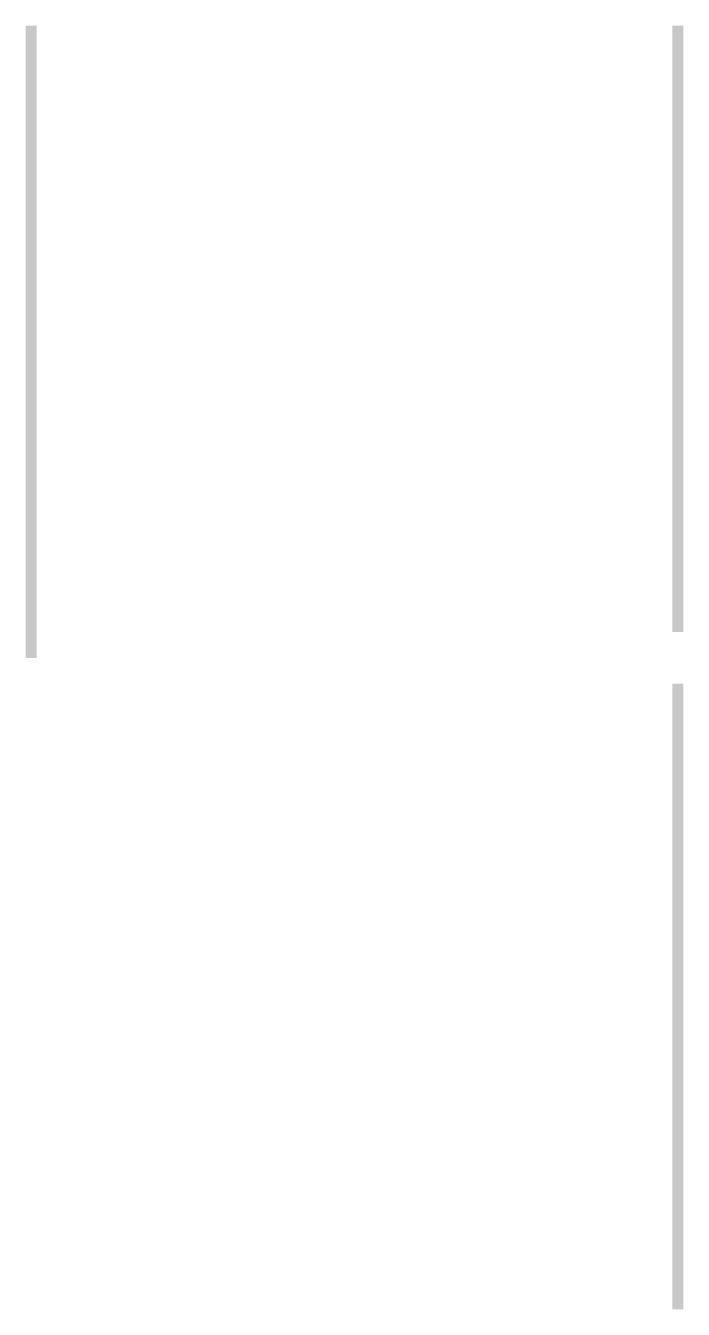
# Model space of a CAD drawing. Header units: millimetres. Extents: x -187347 to 135007, y -6415 to 292048.
# Drawn here: x 69863 to 75691, y 269908 to 281279 of the extents above; entities that cross this region are included whole.
import ezdxf

# ---------------------------------------------------------------- set-up
doc = ezdxf.new("R2010")
doc.units = ezdxf.units.MM
doc.header["$LTSCALE"] = 100
doc.layers.add('A-WALL-PATT', color=7, linetype='Continuous', lineweight=5)

msp = doc.modelspace()

# ---------------------------------------------------------------- hatches: boundary and pattern name
at = {"layer": 'A-WALL-PATT'}
h = msp.add_hatch(dxfattribs=at)
h.set_pattern_fill('FP_1143', color=256, angle=67.38013, style=0, pattern_type=2)
h.set_pattern_definition([(157.3801, (69942.117, 278482.645), (-50.79954, 0.00031), [13.208, -647.192]), (157.3801, (69942.116, 278533.445), (-50.79954, 0.00031), [13.208, -647.192]), (157.3801, (69942.116, 278584.244), (-50.79954, 0.00031), [13.208, -647.192]), (157.3801, (69942.116, 278635.044), (-50.79954, 0.00031), [13.208, -647.192]), (157.3801, (69942.116, 278685.845), (-50.79954, 0.00031), [13.208, -647.192]), (202.2491, (69942.116, 278525.317), (-50.80037, 0.00024), [12.075, -1195.427]), (202.2491, (69942.116, 278576.116), (-50.80037, 0.00024), [12.075, -1195.427]), (202.2491, (69942.117, 278626.917), (-50.80037, 0.00024), [12.075, -1195.427]), (202.2491, (69942.116, 278677.717), (-50.80037, 0.00024), [12.075, -1195.427]), (202.2491, (69942.116, 278728.516), (-50.80037, 0.00024), [12.075, -1195.427]), (202.2491, (69942.116, 278779.317), (-50.80037, 0.00024), [12.075, -1195.427]), (202.2491, (69942.117, 278830.116), (-50.80037, 0.00024), [12.075, -1195.427]), (202.24913, (69942.116, 278880.916), (-50.80037, 0.00024), [12.075, -1195.427]), (202.24913, (69942.117, 278931.717), (-50.80037, 0.00024), [12.075, -1195.427]), (337.7511, (69930.94, 278512.617), (-50.80037, -0.00048), [12.075, -1195.427]), (337.7511, (69930.94, 278563.417), (-50.80037, -0.00048), [12.075, -1195.427]), (337.7511, (69930.94, 278614.216), (-50.80037, -0.00048), [12.075, -1195.427]), (337.7511, (69930.94, 278665.016), (-50.80037, -0.00048), [12.075, -1195.427]), (337.7511, (69930.94, 278715.817), (-50.80037, -0.00048), [12.075, -1195.427]), (337.7511, (69930.94, 278766.617), (-50.80037, -0.00048), [12.075, -1195.427]), (337.7511, (69930.94, 278817.416), (-50.80037, -0.00048), [12.075, -1195.427]), (337.75113, (69930.94, 278868.217), (-50.80037, -0.00048), [12.075, -1195.427]), (337.75113, (69930.94, 278919.017), (-50.80037, -0.00048), [12.075, -1195.427]), (22.6201, (69929.924, 278494.836), (-50.79954, -0.00055), [13.208, -647.192]), (22.6201, (69929.924, 278545.637), (-50.79954, -0.00055), [13.208, -647.192]), (22.6201, (69929.924, 278596.437), (-50.79954, -0.00055), [13.208, -647.192]), (22.6201, (69929.924, 278647.236), (-50.79954, -0.00055), [13.208, -647.192]), (22.6201, (69929.925, 278698.037), (-50.79954, -0.00055), [13.208, -647.192]), (171.87013, (69950.752, 278480.104), (-50.799541, -6.9e-05), [3.592, -355.618]), (158.1981, (69947.197, 278480.613), (-50.80049, 0.00022), [5.471, -268.095]), (158.1981, (69947.196, 278531.413), (-50.80049, 0.00022), [5.471, -268.095]), (21.8011, (69942.116, 278499.916), (-50.80049, 0.00043), [5.471, -268.095]), (21.8011, (69942.116, 278550.716), (-50.80049, 0.00043), [5.471, -268.095]), (8.13013, (69947.196, 278501.948), (-50.799541, -0.00017), [3.592, -355.618]), (8.13013, (69950.752, 278480.104), (-50.799541, -0.00017), [3.592, -355.618]), (26.5651, (69954.308, 278480.613), (-50.79989, -0.00052), [3.408, -110.184]), (45.0001, (69957.356, 278482.136), (-50.79997, -0.0001), [3.592, -68.25]), (56.3101, (69959.897, 278484.677), (-50.8, -0.00046), [1.832, -181.33]), (56.3101, (69959.896, 278535.477), (-50.8, -0.00046), [1.832, -181.33]), (56.3101, (69959.896, 278586.276), (-50.8, -0.00046), [1.832, -181.33]), (71.5651, (69960.91, 278486.2), (-50.7998, 0.00024), [1.676, -158.967]), (71.5651, (69960.913, 278537), (-50.7998, 0.00024), [1.676, -158.967]), (71.5651, (69960.91, 278587.8), (-50.7998, 0.00024), [1.676, -158.967]), (71.5651, (69961.42, 278487.724), (-50.7998, 0.00024), [1.676, -158.967]), (71.5651, (69961.42, 278538.525), (-50.7998, 0.00024), [1.676, -158.967]), (71.5651, (69961.42, 278589.325), (-50.7998, 0.00024), [1.676, -158.967]), (90.0001, (69961.93, 278489.25), (-50.8, -0.0001), [4.064, -46.736]), (108.4351, (69961.93, 278493.312), (-50.7998, -0.0005), [1.676, -158.967]), (108.4351, (69961.93, 278544.11), (-50.7998, -0.0005), [1.676, -158.967]), (108.4351, (69961.93, 278594.913), (-50.7998, -0.0005), [1.676, -158.967]), (108.4351, (69961.42, 278494.836), (-50.7998, -0.0005), [1.676, -158.967]), (108.4351, (69961.42, 278545.637), (-50.7998, -0.0005), [1.676, -158.967]), (108.4351, (69961.42, 278596.436), (-50.7998, -0.0005), [1.676, -158.967]), (123.6901, (69960.913, 278496.36), (-50.8, 0.0002), [1.832, -181.33]), (123.6901, (69960.912, 278547.16), (-50.8, 0.0002), [1.832, -181.33]), (123.6901, (69960.912, 278597.96), (-50.8, 0.0002), [1.832, -181.33]), (135.0001, (69959.897, 278497.885), (-50.79997, -0.0001), [3.592, -68.25]), (153.4351, (69957.356, 278500.424), (-50.79989, 0.00028), [3.408, -110.184]), (171.87013, (69954.308, 278501.949), (-50.799541, -6.9e-05), [3.592, -355.618]), (171.87013, (69950.752, 278505.505), (-50.799541, -6.9e-05), [3.592, -355.618]), (158.1981, (69947.196, 278506.013), (-50.80049, 0.00022), [5.471, -268.095]), (158.1981, (69947.196, 278556.812), (-50.80049, 0.00022), [5.471, -268.095]), (21.8011, (69942.116, 278525.317), (-50.80049, 0.00043), [5.471, -268.095]), (21.8011, (69942.116, 278576.116), (-50.80049, 0.00043), [5.471, -268.095]), (8.13013, (69947.196, 278527.349), (-50.799541, -0.00017), [3.592, -355.618]), (8.13013, (69950.752, 278505.505), (-50.799541, -0.00017), [3.592, -355.618]), (26.5651, (69954.308, 278506.012), (-50.79989, -0.00052), [3.408, -110.184]), (45.0001, (69957.356, 278507.536), (-50.79997, -0.0001), [3.592, -68.25]), (56.3101, (69959.896, 278510.077), (-50.8, -0.00046), [1.832, -181.33]), (56.3101, (69959.896, 278560.876), (-50.8, -0.00046), [1.832, -181.33]), (56.3101, (69959.896, 278611.676), (-50.8, -0.00046), [1.832, -181.33]), (71.5651, (69960.91, 278511.6), (-50.7998, 0.00024), [1.676, -158.967]), (71.5651, (69960.913, 278562.4), (-50.7998, 0.00024), [1.676, -158.967]), (71.5651, (69960.91, 278613.2), (-50.7998, 0.00024), [1.676, -158.967]), (71.5651, (69961.42, 278513.125), (-50.7998, 0.00024), [1.676, -158.967]), (71.5651, (69961.42, 278563.925), (-50.7998, 0.00024), [1.676, -158.967]), (71.5651, (69961.42, 278614.724), (-50.7998, 0.00024), [1.676, -158.967]), (90.0001, (69961.93, 278514.65), (-50.8, -0.0001), [4.064, -46.736]), (108.4351, (69961.93, 278518.713), (-50.7998, -0.0005), [1.676, -158.967]), (108.4351, (69961.93, 278569.51), (-50.7998, -0.0005), [1.676, -158.967]), (108.4351, (69961.93, 278620.313), (-50.7998, -0.0005), [1.676, -158.967]), (108.4351, (69961.42, 278520.236), (-50.7998, -0.0005), [1.676, -158.967]), (108.4351, (69961.42, 278571.037), (-50.7998, -0.0005), [1.676, -158.967]), (108.4351, (69961.42, 278621.837), (-50.7998, -0.0005), [1.676, -158.967]), (123.6901, (69960.91, 278521.76), (-50.8, 0.0002), [1.832, -181.33]), (123.6901, (69960.912, 278572.56), (-50.8, 0.0002), [1.832, -181.33]), (123.6901, (69960.91, 278623.36), (-50.8, 0.0002), [1.832, -181.33]), (135.0001, (69959.896, 278523.285), (-50.79997, -0.0001), [3.592, -68.25]), (153.4351, (69957.357, 278525.825), (-50.79989, 0.00028), [3.408, -110.184]), (171.87013, (69954.308, 278527.3486), (-50.799541, -6.9e-05), [3.592, -355.618]), (171.87013, (69922.304, 278492.8046), (-50.799541, -6.9e-05), [3.592, -355.618]), (153.4351, (69918.748, 278493.312), (-50.79989, 0.00028), [3.408, -110.184]), (135.0001, (69915.7, 278494.837), (-50.79997, -0.0001), [3.592, -68.25]), (123.6901, (69913.16, 278497.376), (-50.8, 0.0002), [1.832, -181.33]), (123.6901, (69913.16, 278548.177), (-50.8, 0.0002), [1.832, -181.33]), (123.6901, (69913.16, 278598.977), (-50.8, 0.0002), [1.832, -181.33]), (108.4351, (69912.144, 278498.9), (-50.7998, -0.0005), [1.676, -158.967]), (108.4351, (69912.145, 278549.7), (-50.7998, -0.0005), [1.676, -158.967]), (108.4351, (69912.144, 278600.5), (-50.7998, -0.0005), [1.676, -158.967]), (108.4351, (69911.636, 278500.425), (-50.7998, -0.0005), [1.676, -158.967]), (108.4351, (69911.636, 278551.225), (-50.7998, -0.0005), [1.676, -158.967]), (108.4351, (69911.636, 278602.024), (-50.7998, -0.0005), [1.676, -158.967]), (90.0001, (69911.13, 278501.95), (-50.8, -0.0001), [4.064, -46.736]), (71.5651, (69911.13, 278506.013), (-50.7998, 0.00024), [1.676, -158.967]), (71.5651, (69911.13, 278556.813), (-50.7998, 0.00024), [1.676, -158.967]), (71.5651, (69911.13, 278607.61), (-50.7998, 0.00024), [1.676, -158.967]), (71.5651, (69911.637, 278507.537), (-50.7998, 0.00024), [1.676, -158.967]), (71.5651, (69911.636, 278558.337), (-50.7998, 0.00024), [1.676, -158.967]), (71.5651, (69911.636, 278609.136), (-50.7998, 0.00024), [1.676, -158.967]), (56.3101, (69912.144, 278509.06), (-50.8, -0.00046), [1.832, -181.33]), (56.3101, (69912.144, 278559.86), (-50.8, -0.00046), [1.832, -181.33]), (56.3101, (69912.144, 278610.66), (-50.8, -0.00046), [1.832, -181.33]), (45.0001, (69913.16, 278510.584), (-50.79997, -0.0001), [3.592, -68.25]), (26.5651, (69915.7, 278513.124), (-50.79989, -0.00052), [3.408, -110.184]), (8.13013, (69918.748, 278514.6486), (-50.799541, -0.00017), [3.592, -355.618]), (8.13013, (69922.304, 278492.8046), (-50.799541, -0.00017), [3.592, -355.618]), (20.5561, (69925.86, 278493.313), (-50.80042, -0.00031), [4.34, -429.695]), (20.5561, (69925.86, 278544.112), (-50.80042, -0.00031), [4.34, -429.695]), (20.5561, (69925.86, 278594.912), (-50.80042, -0.00031), [4.34, -429.695]), (158.1981, (69930.94, 278512.617), (-50.80049, 0.00022), [5.471, -268.095]), (158.1981, (69930.94, 278563.417), (-50.80049, 0.00022), [5.471, -268.095]), (171.87013, (69925.86, 278514.648), (-50.799541, -6.9e-05), [3.592, -355.618]), (90.0001, (69911.13, 278478.58), (-50.8, -0.0001), [2.032, -48.768]), (71.5651, (69911.13, 278480.61), (-50.7998, 0.00024), [1.676, -158.967]), (71.5651, (69911.13, 278531.413), (-50.7998, 0.00024), [1.676, -158.967]), (71.5651, (69911.13, 278582.213), (-50.7998, 0.00024), [1.676, -158.967]), (71.5651, (69911.637, 278482.137), (-50.7998, 0.00024), [1.676, -158.967]), (71.5651, (69911.636, 278532.937), (-50.7998, 0.00024), [1.676, -158.967]), (71.5651, (69911.636, 278583.736), (-50.7998, 0.00024), [1.676, -158.967]), (56.3101, (69912.145, 278483.66), (-50.8, -0.00046), [1.832, -181.33]), (56.3101, (69912.144, 278534.46), (-50.8, -0.00046), [1.832, -181.33]), (56.3101, (69912.144, 278585.26), (-50.8, -0.00046), [1.832, -181.33]), (45.0001, (69913.16, 278485.184), (-50.79997, -0.0001), [3.592, -68.25]), (26.5651, (69915.7, 278487.725), (-50.79989, -0.00052), [3.408, -110.184]), (8.13013, (69918.748, 278489.249), (-50.799541, -0.00017), [3.592, -355.618]), (159.4441, (69929.925, 278487.725), (-50.80042, 7e-05), [4.34, -429.695]), (159.4441, (69929.924, 278538.525), (-50.80042, 7e-05), [4.34, -429.695]), (159.4441, (69929.924, 278589.324), (-50.80042, 7e-05), [4.34, -429.695]), (171.87013, (69925.86, 278489.2484), (-50.799541, -6.9e-05), [3.592, -355.618]), (171.87013, (69922.304, 278518.204), (-50.799541, -6.9e-05), [3.592, -355.618]), (153.4351, (69918.748, 278518.712), (-50.79989, 0.00028), [3.408, -110.184]), (135.0001, (69915.7, 278520.237), (-50.79997, -0.0001), [3.592, -68.25]), (123.6901, (69913.16, 278522.777), (-50.8, 0.0002), [1.832, -181.33]), (123.6901, (69913.16, 278573.577), (-50.8, 0.0002), [1.832, -181.33]), (123.6901, (69913.16, 278624.376), (-50.8, 0.0002), [1.832, -181.33]), (108.4351, (69912.145, 278524.3), (-50.7998, -0.0005), [1.676, -158.967]), (108.4351, (69912.144, 278575.1), (-50.7998, -0.0005), [1.676, -158.967]), (108.4351, (69912.144, 278625.9), (-50.7998, -0.0005), [1.676, -158.967]), (108.4351, (69911.636, 278525.824), (-50.7998, -0.0005), [1.676, -158.967]), (108.4351, (69911.636, 278576.624), (-50.7998, -0.0005), [1.676, -158.967]), (108.4351, (69911.637, 278627.425), (-50.7998, -0.0005), [1.676, -158.967]), (90.0001, (69911.13, 278527.35), (-50.8, -0.0001), [2.032, -48.768]), (8.13013, (69922.304, 278518.204), (-50.799541, -0.00017), [3.592, -355.618]), (21.8011, (69925.86, 278518.713), (-50.80049, 0.00043), [5.471, -268.095]), (21.8011, (69925.86, 278569.513), (-50.80049, 0.00043), [5.471, -268.095])])
h.paths.add_polyline_path([(69961.1, 275677.8), (69961.1, 281279.4), (69862.7, 281279.4), (69862.7, 275677.8)])
h = msp.add_hatch(dxfattribs=at)
h.set_pattern_fill('FP_1141', color=256, angle=67.38013, style=0, pattern_type=2)
h.set_pattern_definition([(157.3801, (75672.117, 278597.645), (-50.79954, 0.00031), [13.208, -647.192]), (157.3801, (75672.116, 278648.445), (-50.79954, 0.00031), [13.208, -647.192]), (157.3801, (75672.116, 278699.244), (-50.79954, 0.00031), [13.208, -647.192]), (157.3801, (75672.116, 278750.044), (-50.79954, 0.00031), [13.208, -647.192]), (157.3801, (75672.116, 278800.845), (-50.79954, 0.00031), [13.208, -647.192]), (202.2491, (75672.116, 278640.317), (-50.80037, 0.00024), [12.075, -1195.427]), (202.2491, (75672.116, 278691.116), (-50.80037, 0.00024), [12.075, -1195.427]), (202.2491, (75672.117, 278741.917), (-50.80037, 0.00024), [12.075, -1195.427]), (202.2491, (75672.116, 278792.717), (-50.80037, 0.00024), [12.075, -1195.427]), (202.2491, (75672.116, 278843.516), (-50.80037, 0.00024), [12.075, -1195.427]), (202.2491, (75672.116, 278894.317), (-50.80037, 0.00024), [12.075, -1195.427]), (202.2491, (75672.117, 278945.116), (-50.80037, 0.00024), [12.075, -1195.427]), (202.2491, (75672.116, 278995.916), (-50.80037, 0.00024), [12.075, -1195.427]), (202.2491, (75672.117, 279046.717), (-50.80037, 0.00024), [12.075, -1195.427]), (337.7511, (75660.94, 278627.617), (-50.80037, -0.00048), [12.075, -1195.427]), (337.7511, (75660.94, 278678.417), (-50.80037, -0.00048), [12.075, -1195.427]), (337.7511, (75660.94, 278729.216), (-50.80037, -0.00048), [12.075, -1195.427]), (337.7511, (75660.94, 278780.016), (-50.80037, -0.00048), [12.075, -1195.427]), (337.7511, (75660.94, 278830.817), (-50.80037, -0.00048), [12.075, -1195.427]), (337.7511, (75660.94, 278881.617), (-50.80037, -0.00048), [12.075, -1195.427]), (337.7511, (75660.94, 278932.416), (-50.80037, -0.00048), [12.075, -1195.427]), (337.7511, (75660.94, 278983.217), (-50.80037, -0.00048), [12.075, -1195.427]), (337.7511, (75660.94, 279034.017), (-50.80037, -0.00048), [12.075, -1195.427]), (22.6201, (75659.924, 278609.836), (-50.79954, -0.00055), [13.208, -647.192]), (22.6201, (75659.924, 278660.637), (-50.79954, -0.00055), [13.208, -647.192]), (22.6201, (75659.924, 278711.437), (-50.79954, -0.00055), [13.208, -647.192]), (22.6201, (75659.924, 278762.236), (-50.79954, -0.00055), [13.208, -647.192]), (22.6201, (75659.925, 278813.037), (-50.79954, -0.00055), [13.208, -647.192]), (171.87013, (75680.752, 278595.104), (-50.799541, -6.9e-05), [3.592, -355.618]), (158.1981, (75677.197, 278595.613), (-50.80049, 0.00022), [5.471, -268.095]), (158.1981, (75677.196, 278646.413), (-50.80049, 0.00022), [5.471, -268.095]), (21.8011, (75672.116, 278614.916), (-50.80049, 0.00043), [5.471, -268.095]), (21.8011, (75672.116, 278665.716), (-50.80049, 0.00043), [5.471, -268.095]), (8.13013, (75677.196, 278616.948), (-50.799541, -0.00017), [3.592, -355.618]), (8.13013, (75680.752, 278595.104), (-50.799541, -0.00017), [3.592, -355.618]), (26.5651, (75684.308, 278595.613), (-50.79989, -0.00052), [3.408, -110.184]), (45.0001, (75687.356, 278597.136), (-50.79997, -0.0001), [3.592, -68.25]), (56.3101, (75689.897, 278599.677), (-50.8, -0.00046), [1.832, -181.33]), (56.3101, (75689.896, 278650.477), (-50.8, -0.00046), [1.832, -181.33]), (56.3101, (75689.896, 278701.276), (-50.8, -0.00046), [1.832, -181.33]), (71.5651, (75690.91, 278601.2), (-50.7998, 0.0002), [1.676, -158.967]), (71.5651, (75690.913, 278652), (-50.7998, 0.0002), [1.676, -158.967]), (71.5651, (75690.91, 278702.8), (-50.7998, 0.00024), [1.676, -158.967]), (71.5651, (75691.42, 278602.724), (-50.7998, 0.0002), [1.676, -158.967]), (71.5651, (75691.42, 278653.525), (-50.7998, 0.0002), [1.676, -158.967]), (71.5651, (75691.42, 278704.325), (-50.7998, 0.00024), [1.676, -158.967]), (90.0001, (75691.93, 278604.25), (-50.8, -0.0001), [4.064, -46.736]), (108.4351, (75691.93, 278608.312), (-50.7998, -0.0005), [1.676, -158.967]), (108.4351, (75691.93, 278659.11), (-50.7998, -0.0005), [1.676, -158.967]), (108.4351, (75691.93, 278709.913), (-50.7998, -0.0005), [1.676, -158.967]), (108.4351, (75691.42, 278609.836), (-50.7998, -0.0005), [1.676, -158.967]), (108.4351, (75691.42, 278660.637), (-50.7998, -0.0005), [1.676, -158.967]), (108.4351, (75691.42, 278711.436), (-50.7998, -0.0005), [1.676, -158.967]), (123.6901, (75690.913, 278611.36), (-50.8, 0.0002), [1.832, -181.33]), (123.6901, (75690.912, 278662.16), (-50.8, 0.0002), [1.832, -181.33]), (123.6901, (75690.912, 278712.96), (-50.8, 0.0002), [1.832, -181.33]), (135.0001, (75689.897, 278612.885), (-50.79997, -0.0001), [3.592, -68.25]), (153.4351, (75687.356, 278615.424), (-50.79989, 0.00028), [3.408, -110.184]), (171.87013, (75684.308, 278616.949), (-50.799541, -6.9e-05), [3.592, -355.618]), (171.87013, (75680.752, 278620.505), (-50.799541, -6.9e-05), [3.592, -355.618]), (158.1981, (75677.196, 278621.013), (-50.80049, 0.00022), [5.471, -268.095]), (158.1981, (75677.196, 278671.812), (-50.80049, 0.00022), [5.471, -268.095]), (21.8011, (75672.116, 278640.317), (-50.80049, 0.00043), [5.471, -268.095]), (21.8011, (75672.116, 278691.116), (-50.80049, 0.00043), [5.471, -268.095]), (8.13013, (75677.196, 278642.349), (-50.799541, -0.00017), [3.592, -355.618]), (8.13013, (75680.752, 278620.505), (-50.799541, -0.00017), [3.592, -355.618]), (26.5651, (75684.308, 278621.012), (-50.79989, -0.00052), [3.408, -110.184]), (45.0001, (75687.356, 278622.536), (-50.79997, -0.0001), [3.592, -68.25]), (56.3101, (75689.896, 278625.077), (-50.8, -0.00046), [1.832, -181.33]), (56.3101, (75689.896, 278675.876), (-50.8, -0.00046), [1.832, -181.33]), (56.3101, (75689.896, 278726.676), (-50.8, -0.00046), [1.832, -181.33]), (71.5651, (75690.91, 278626.6), (-50.7998, 0.0002), [1.676, -158.967]), (71.5651, (75690.913, 278677.4), (-50.7998, 0.00024), [1.676, -158.967]), (71.5651, (75690.91, 278728.2), (-50.7998, 0.00024), [1.676, -158.967]), (71.5651, (75691.42, 278628.125), (-50.7998, 0.0002), [1.676, -158.967]), (71.5651, (75691.42, 278678.925), (-50.7998, 0.00024), [1.676, -158.967]), (71.5651, (75691.42, 278729.724), (-50.7998, 0.00024), [1.676, -158.967]), (90.0001, (75691.93, 278629.65), (-50.8, -0.0001), [4.064, -46.736]), (108.4351, (75691.93, 278633.713), (-50.7998, -0.0005), [1.676, -158.967]), (108.4351, (75691.93, 278684.51), (-50.7998, -0.0005), [1.676, -158.967]), (108.4351, (75691.93, 278735.313), (-50.7998, -0.0005), [1.676, -158.967]), (108.4351, (75691.42, 278635.236), (-50.7998, -0.0005), [1.676, -158.967]), (108.4351, (75691.42, 278686.037), (-50.7998, -0.0005), [1.676, -158.967]), (108.4351, (75691.42, 278736.837), (-50.7998, -0.0005), [1.676, -158.967]), (123.6901, (75690.91, 278636.76), (-50.8, 0.0002), [1.832, -181.33]), (123.6901, (75690.912, 278687.56), (-50.8, 0.0002), [1.832, -181.33]), (123.6901, (75690.91, 278738.36), (-50.8, 0.0002), [1.832, -181.33]), (135.0001, (75689.896, 278638.285), (-50.79997, -0.0001), [3.592, -68.25]), (153.4351, (75687.357, 278640.825), (-50.79989, 0.00028), [3.408, -110.184]), (171.87013, (75684.308, 278642.3485), (-50.799541, -6.9e-05), [3.592, -355.618]), (171.87013, (75652.304, 278607.8045), (-50.799541, -6.9e-05), [3.592, -355.618]), (153.4351, (75648.748, 278608.312), (-50.79989, 0.00028), [3.408, -110.184]), (135.0001, (75645.7, 278609.837), (-50.79997, -0.0001), [3.592, -68.25]), (123.6901, (75643.16, 278612.376), (-50.8, 0.0002), [1.832, -181.33]), (123.6901, (75643.16, 278663.177), (-50.8, 0.0002), [1.832, -181.33]), (123.6901, (75643.16, 278713.977), (-50.8, 0.0002), [1.832, -181.33]), (108.4351, (75642.144, 278613.9), (-50.7998, -0.0005), [1.676, -158.967]), (108.4351, (75642.145, 278664.7), (-50.7998, -0.0005), [1.676, -158.967]), (108.4351, (75642.144, 278715.5), (-50.7998, -0.0005), [1.676, -158.967]), (108.4351, (75641.636, 278615.425), (-50.7998, -0.0005), [1.676, -158.967]), (108.4351, (75641.636, 278666.225), (-50.7998, -0.0005), [1.676, -158.967]), (108.4351, (75641.636, 278717.024), (-50.7998, -0.0005), [1.676, -158.967]), (90.0001, (75641.13, 278616.95), (-50.8, -0.0001), [4.064, -46.736]), (71.5651, (75641.13, 278621.013), (-50.7998, 0.0002), [1.676, -158.967]), (71.5651, (75641.13, 278671.813), (-50.7998, 0.00024), [1.676, -158.967]), (71.5651, (75641.13, 278722.61), (-50.7998, 0.00024), [1.676, -158.967]), (71.5651, (75641.637, 278622.537), (-50.7998, 0.0002), [1.676, -158.967]), (71.5651, (75641.636, 278673.337), (-50.7998, 0.00024), [1.676, -158.967]), (71.5651, (75641.636, 278724.136), (-50.7998, 0.00024), [1.676, -158.967]), (56.3101, (75642.144, 278624.06), (-50.8, -0.00046), [1.832, -181.33]), (56.3101, (75642.144, 278674.86), (-50.8, -0.00046), [1.832, -181.33]), (56.3101, (75642.144, 278725.66), (-50.8, -0.00046), [1.832, -181.33]), (45.0001, (75643.16, 278625.584), (-50.79997, -0.0001), [3.592, -68.25]), (26.5651, (75645.7, 278628.124), (-50.79989, -0.00052), [3.408, -110.184]), (8.13013, (75648.748, 278629.6485), (-50.799541, -0.00017), [3.592, -355.618]), (8.13013, (75652.304, 278607.8045), (-50.799541, -0.00017), [3.592, -355.618]), (20.5561, (75655.86, 278608.313), (-50.80042, -0.00031), [4.34, -429.695]), (20.5561, (75655.86, 278659.112), (-50.80042, -0.00031), [4.34, -429.695]), (20.5561, (75655.86, 278709.912), (-50.80042, -0.00031), [4.34, -429.695]), (158.1981, (75660.94, 278627.617), (-50.80049, 0.00022), [5.471, -268.095]), (158.1981, (75660.94, 278678.417), (-50.80049, 0.00022), [5.471, -268.095]), (171.87013, (75655.86, 278629.648), (-50.799541, -6.9e-05), [3.592, -355.618]), (90.0001, (75641.13, 278593.58), (-50.8, -0.0001), [2.032, -48.768]), (71.5651, (75641.13, 278595.61), (-50.7998, 0.0002), [1.676, -158.967]), (71.5651, (75641.13, 278646.413), (-50.7998, 0.0002), [1.676, -158.967]), (71.5651, (75641.13, 278697.213), (-50.7998, 0.00024), [1.676, -158.967]), (71.5651, (75641.637, 278597.137), (-50.7998, 0.0002), [1.676, -158.967]), (71.5651, (75641.636, 278647.937), (-50.7998, 0.0002), [1.676, -158.967]), (71.5651, (75641.636, 278698.736), (-50.7998, 0.00024), [1.676, -158.967]), (56.3101, (75642.145, 278598.66), (-50.8, -0.00046), [1.832, -181.33]), (56.3101, (75642.144, 278649.46), (-50.8, -0.00046), [1.832, -181.33]), (56.3101, (75642.144, 278700.26), (-50.8, -0.00046), [1.832, -181.33]), (45.0001, (75643.16, 278600.184), (-50.79997, -0.0001), [3.592, -68.25]), (26.5651, (75645.7, 278602.725), (-50.79989, -0.00052), [3.408, -110.184]), (8.13013, (75648.748, 278604.249), (-50.799541, -0.00017), [3.592, -355.618]), (159.4441, (75659.925, 278602.725), (-50.80042, 7e-05), [4.34, -429.695]), (159.4441, (75659.924, 278653.525), (-50.80042, 7e-05), [4.34, -429.695]), (159.4441, (75659.924, 278704.324), (-50.80042, 7e-05), [4.34, -429.695]), (171.87013, (75655.86, 278604.248), (-50.799541, -6.9e-05), [3.592, -355.618]), (171.87013, (75652.304, 278633.204), (-50.799541, -6.9e-05), [3.592, -355.618]), (153.4351, (75648.748, 278633.712), (-50.79989, 0.00028), [3.408, -110.184]), (135.0001, (75645.7, 278635.237), (-50.79997, -0.0001), [3.592, -68.25]), (123.6901, (75643.16, 278637.777), (-50.8, 0.0002), [1.832, -181.33]), (123.6901, (75643.16, 278688.577), (-50.8, 0.0002), [1.832, -181.33]), (123.6901, (75643.16, 278739.376), (-50.8, 0.0002), [1.832, -181.33]), (108.4351, (75642.145, 278639.3), (-50.7998, -0.0005), [1.676, -158.967]), (108.4351, (75642.144, 278690.1), (-50.7998, -0.0005), [1.676, -158.967]), (108.4351, (75642.144, 278740.9), (-50.7998, -0.0005), [1.676, -158.967]), (108.4351, (75641.636, 278640.824), (-50.7998, -0.0005), [1.676, -158.967]), (108.4351, (75641.636, 278691.624), (-50.7998, -0.0005), [1.676, -158.967]), (108.4351, (75641.637, 278742.425), (-50.7998, -0.0005), [1.676, -158.967]), (90.0001, (75641.13, 278642.35), (-50.8, -0.0001), [2.032, -48.768]), (8.13013, (75652.304, 278633.204), (-50.799541, -0.00017), [3.592, -355.618]), (21.8011, (75655.86, 278633.713), (-50.80049, 0.00043), [5.471, -268.095]), (21.8011, (75655.86, 278684.513), (-50.80049, 0.00043), [5.471, -268.095])])
h.paths.add_polyline_path([(75592.7, 275907.8), (75691.1, 275907.8), (75691.1, 281279.4), (75592.7, 281279.4), (75592.7, 275908.6)])
h = msp.add_hatch(dxfattribs=at)
h.set_pattern_fill('FP_1152', color=256, angle=67.38013, style=0, pattern_type=2)
h.set_pattern_definition([(157.3801, (75672.117, 272682.645), (-50.79954, 0.00031), [13.208, -647.192]), (157.3801, (75672.116, 272733.445), (-50.79954, 0.00031), [13.208, -647.192]), (157.3801, (75672.116, 272784.244), (-50.79954, 0.00031), [13.208, -647.192]), (157.3801, (75672.116, 272835.045), (-50.79954, 0.00031), [13.208, -647.192]), (157.3801, (75672.116, 272885.845), (-50.79954, 0.00031), [13.208, -647.192]), (202.2491, (75672.117, 272725.316), (-50.80037, 0.00024), [12.075, -1195.427]), (202.2491, (75672.116, 272776.116), (-50.80037, 0.00024), [12.075, -1195.427]), (202.2491, (75672.117, 272826.917), (-50.80037, 0.00024), [12.075, -1195.427]), (202.2491, (75672.116, 272877.717), (-50.80037, 0.00024), [12.075, -1195.427]), (202.2491, (75672.116, 272928.516), (-50.80037, 0.00024), [12.075, -1195.427]), (202.2491, (75672.116, 272979.317), (-50.80037, 0.00024), [12.075, -1195.427]), (202.2491, (75672.116, 273030.116), (-50.80037, 0.00024), [12.075, -1195.427]), (202.2491, (75672.116, 273080.916), (-50.80037, 0.00024), [12.075, -1195.427]), (202.24913, (75672.117, 273131.717), (-50.80037, 0.00024), [12.075, -1195.427]), (337.7511, (75660.94, 272712.617), (-50.80037, -0.00048), [12.075, -1195.427]), (337.7511, (75660.94, 272763.417), (-50.80037, -0.00048), [12.075, -1195.427]), (337.7511, (75660.94, 272814.216), (-50.80037, -0.00048), [12.075, -1195.427]), (337.7511, (75660.94, 272865.017), (-50.80037, -0.00048), [12.075, -1195.427]), (337.7511, (75660.94, 272915.817), (-50.80037, -0.00048), [12.075, -1195.427]), (337.7511, (75660.94, 272966.616), (-50.80037, -0.00048), [12.075, -1195.427]), (337.7511, (75660.94, 273017.416), (-50.80037, -0.00048), [12.075, -1195.427]), (337.7511, (75660.94, 273068.217), (-50.80037, -0.00048), [12.075, -1195.427]), (337.75113, (75660.94, 273119.017), (-50.80037, -0.00048), [12.075, -1195.427]), (22.6201, (75659.924, 272694.837), (-50.79954, -0.00055), [13.208, -647.192]), (22.6201, (75659.924, 272745.637), (-50.79954, -0.00055), [13.208, -647.192]), (22.6201, (75659.925, 272796.436), (-50.79954, -0.00055), [13.208, -647.192]), (22.6201, (75659.924, 272847.236), (-50.79954, -0.00055), [13.208, -647.192]), (22.6201, (75659.925, 272898.037), (-50.79954, -0.00055), [13.208, -647.192]), (171.87013, (75680.752, 272680.105), (-50.799541, -6.9e-05), [3.592, -355.618]), (158.1981, (75677.197, 272680.613), (-50.80049, 0.00022), [5.471, -268.095]), (158.1981, (75677.196, 272731.413), (-50.80049, 0.00022), [5.471, -268.095]), (21.8011, (75672.116, 272699.916), (-50.80049, 0.00043), [5.471, -268.095]), (21.8011, (75672.116, 272750.716), (-50.80049, 0.00043), [5.471, -268.095]), (8.13013, (75677.196, 272701.949), (-50.799541, -0.00017), [3.592, -355.618]), (8.13013, (75680.752, 272680.105), (-50.799541, -0.00017), [3.592, -355.618]), (26.5651, (75684.309, 272680.612), (-50.79989, -0.00052), [3.408, -110.184]), (45.0001, (75687.356, 272682.136), (-50.79997, -0.0001), [3.592, -68.25]), (56.3101, (75689.897, 272684.677), (-50.8, -0.00046), [1.832, -181.33]), (56.3101, (75689.896, 272735.477), (-50.8, -0.00046), [1.832, -181.33]), (56.3101, (75689.896, 272786.276), (-50.8, -0.00046), [1.832, -181.33]), (71.5651, (75690.91, 272686.2), (-50.7998, 0.00024), [1.676, -158.967]), (71.5651, (75690.913, 272737), (-50.7998, 0.00024), [1.676, -158.967]), (71.5651, (75690.91, 272787.8), (-50.7998, 0.00024), [1.676, -158.967]), (71.5651, (75691.42, 272687.724), (-50.7998, 0.00024), [1.676, -158.967]), (71.5651, (75691.42, 272738.525), (-50.7998, 0.00024), [1.676, -158.967]), (71.5651, (75691.42, 272789.325), (-50.7998, 0.00024), [1.676, -158.967]), (90.0001, (75691.93, 272689.25), (-50.8, -0.0001), [4.064, -46.736]), (108.4351, (75691.93, 272693.312), (-50.7998, -0.0005), [1.676, -158.967]), (108.4351, (75691.93, 272744.11), (-50.7998, -0.0005), [1.676, -158.967]), (108.4351, (75691.93, 272794.913), (-50.7998, -0.0005), [1.676, -158.967]), (108.4351, (75691.42, 272694.836), (-50.7998, -0.0005), [1.676, -158.967]), (108.4351, (75691.42, 272745.637), (-50.7998, -0.0005), [1.676, -158.967]), (108.4351, (75691.42, 272796.436), (-50.7998, -0.0005), [1.676, -158.967]), (123.6901, (75690.913, 272696.36), (-50.8, 0.0002), [1.832, -181.33]), (123.6901, (75690.91, 272747.16), (-50.8, 0.0002), [1.832, -181.33]), (123.6901, (75690.912, 272797.96), (-50.8, 0.0002), [1.832, -181.33]), (135.0001, (75689.897, 272697.885), (-50.79997, -0.0001), [3.592, -68.25]), (153.4351, (75687.356, 272700.424), (-50.79989, 0.00028), [3.408, -110.184]), (171.87013, (75684.308, 272701.949), (-50.799541, -6.9e-05), [3.592, -355.618]), (171.87013, (75680.752, 272705.505), (-50.799541, -6.9e-05), [3.592, -355.618]), (158.1981, (75677.196, 272706.013), (-50.80049, 0.00022), [5.471, -268.095]), (158.1981, (75677.196, 272756.812), (-50.80049, 0.00022), [5.471, -268.095]), (21.8011, (75672.117, 272725.316), (-50.80049, 0.00043), [5.471, -268.095]), (21.8011, (75672.116, 272776.116), (-50.80049, 0.00043), [5.471, -268.095]), (8.13013, (75677.196, 272727.349), (-50.799541, -0.00017), [3.592, -355.618]), (8.13013, (75680.752, 272705.505), (-50.799541, -0.00017), [3.592, -355.618]), (26.5651, (75684.308, 272706.012), (-50.79989, -0.00052), [3.408, -110.184]), (45.0001, (75687.356, 272707.536), (-50.79997, -0.0001), [3.592, -68.25]), (56.3101, (75689.896, 272710.077), (-50.8, -0.00046), [1.832, -181.33]), (56.3101, (75689.896, 272760.876), (-50.8, -0.00046), [1.832, -181.33]), (56.3101, (75689.896, 272811.677), (-50.8, -0.00046), [1.832, -181.33]), (71.5651, (75690.91, 272711.6), (-50.7998, 0.00024), [1.676, -158.967]), (71.5651, (75690.913, 272762.4), (-50.7998, 0.00024), [1.676, -158.967]), (71.5651, (75690.91, 272813.2), (-50.7998, 0.00024), [1.676, -158.967]), (71.5651, (75691.42, 272713.125), (-50.7998, 0.00024), [1.676, -158.967]), (71.5651, (75691.42, 272763.925), (-50.7998, 0.00024), [1.676, -158.967]), (71.5651, (75691.42, 272814.724), (-50.7998, 0.00024), [1.676, -158.967]), (90.0001, (75691.93, 272714.65), (-50.8, -0.0001), [4.064, -46.736]), (108.4351, (75691.93, 272718.71), (-50.7998, -0.0005), [1.676, -158.967]), (108.4351, (75691.93, 272769.51), (-50.7998, -0.0005), [1.676, -158.967]), (108.4351, (75691.93, 272820.313), (-50.7998, -0.0005), [1.676, -158.967]), (108.4351, (75691.42, 272720.237), (-50.7998, -0.0005), [1.676, -158.967]), (108.4351, (75691.42, 272771.037), (-50.7998, -0.0005), [1.676, -158.967]), (108.4351, (75691.42, 272821.836), (-50.7998, -0.0005), [1.676, -158.967]), (123.6901, (75690.91, 272721.76), (-50.8, 0.0002), [1.832, -181.33]), (123.6901, (75690.912, 272772.56), (-50.8, 0.0002), [1.832, -181.33]), (123.6901, (75690.91, 272823.36), (-50.8, 0.0002), [1.832, -181.33]), (135.0001, (75689.896, 272723.285), (-50.79997, -0.0001), [3.592, -68.25]), (153.4351, (75687.357, 272725.825), (-50.79989, 0.00028), [3.408, -110.184]), (171.87013, (75684.308, 272727.3485), (-50.799541, -6.9e-05), [3.592, -355.618]), (171.87013, (75652.304, 272692.8045), (-50.799541, -6.9e-05), [3.592, -355.618]), (153.4351, (75648.748, 272693.312), (-50.79989, 0.00028), [3.408, -110.184]), (135.0001, (75645.7, 272694.837), (-50.79997, -0.0001), [3.592, -68.25]), (123.6901, (75643.16, 272697.376), (-50.8, 0.0002), [1.832, -181.33]), (123.6901, (75643.16, 272748.177), (-50.8, 0.0002), [1.832, -181.33]), (123.6901, (75643.16, 272798.977), (-50.8, 0.0002), [1.832, -181.33]), (108.4351, (75642.144, 272698.9), (-50.7998, -0.0005), [1.676, -158.967]), (108.4351, (75642.145, 272749.7), (-50.7998, -0.0005), [1.676, -158.967]), (108.4351, (75642.144, 272800.5), (-50.7998, -0.0005), [1.676, -158.967]), (108.4351, (75641.636, 272700.425), (-50.7998, -0.0005), [1.676, -158.967]), (108.4351, (75641.637, 272751.224), (-50.7998, -0.0005), [1.676, -158.967]), (108.4351, (75641.636, 272802.024), (-50.7998, -0.0005), [1.676, -158.967]), (90.0001, (75641.13, 272701.95), (-50.8, -0.0001), [4.064, -46.736]), (71.5651, (75641.13, 272706.013), (-50.7998, 0.00024), [1.676, -158.967]), (71.5651, (75641.13, 272756.813), (-50.7998, 0.00024), [1.676, -158.967]), (71.5651, (75641.13, 272807.61), (-50.7998, 0.00024), [1.676, -158.967]), (71.5651, (75641.637, 272707.537), (-50.7998, 0.00024), [1.676, -158.967]), (71.5651, (75641.636, 272758.337), (-50.7998, 0.00024), [1.676, -158.967]), (71.5651, (75641.636, 272809.136), (-50.7998, 0.00024), [1.676, -158.967]), (56.3101, (75642.144, 272709.06), (-50.8, -0.00046), [1.832, -181.33]), (56.3101, (75642.144, 272759.86), (-50.8, -0.00046), [1.832, -181.33]), (56.3101, (75642.144, 272810.66), (-50.8, -0.00046), [1.832, -181.33]), (45.0001, (75643.16, 272710.584), (-50.79997, -0.0001), [3.592, -68.25]), (26.5651, (75645.7, 272713.124), (-50.79989, -0.00052), [3.408, -110.184]), (8.13013, (75648.748, 272714.6485), (-50.799541, -0.00017), [3.592, -355.618]), (8.13013, (75652.304, 272692.8045), (-50.799541, -0.00017), [3.592, -355.618]), (20.5561, (75655.86, 272693.313), (-50.80042, -0.00031), [4.34, -429.695]), (20.5561, (75655.86, 272744.112), (-50.80042, -0.00031), [4.34, -429.695]), (20.5561, (75655.86, 272794.912), (-50.80042, -0.00031), [4.34, -429.695]), (158.1981, (75660.94, 272712.617), (-50.80049, 0.00022), [5.471, -268.095]), (158.1981, (75660.94, 272763.417), (-50.80049, 0.00022), [5.471, -268.095]), (171.87013, (75655.86, 272714.648), (-50.799541, -6.9e-05), [3.592, -355.618]), (90.0001, (75641.13, 272678.58), (-50.8, -0.0001), [2.032, -48.768]), (71.5651, (75641.13, 272680.61), (-50.7998, 0.00024), [1.676, -158.967]), (71.5651, (75641.13, 272731.413), (-50.7998, 0.00024), [1.676, -158.967]), (71.5651, (75641.13, 272782.213), (-50.7998, 0.00024), [1.676, -158.967]), (71.5651, (75641.637, 272682.137), (-50.7998, 0.00024), [1.676, -158.967]), (71.5651, (75641.636, 272732.937), (-50.7998, 0.00024), [1.676, -158.967]), (71.5651, (75641.636, 272783.736), (-50.7998, 0.00024), [1.676, -158.967]), (56.3101, (75642.145, 272683.66), (-50.8, -0.00046), [1.832, -181.33]), (56.3101, (75642.144, 272734.46), (-50.8, -0.00046), [1.832, -181.33]), (56.3101, (75642.144, 272785.26), (-50.8, -0.00046), [1.832, -181.33]), (45.0001, (75643.16, 272685.184), (-50.79997, -0.0001), [3.592, -68.25]), (26.5651, (75645.7, 272687.725), (-50.79989, -0.00052), [3.408, -110.184]), (8.13013, (75648.748, 272689.249), (-50.799541, -0.00017), [3.592, -355.618]), (159.4441, (75659.925, 272687.725), (-50.80042, 7e-05), [4.34, -429.695]), (159.4441, (75659.924, 272738.525), (-50.80042, 7e-05), [4.34, -429.695]), (159.4441, (75659.924, 272789.324), (-50.80042, 7e-05), [4.34, -429.695]), (171.87013, (75655.86, 272689.248), (-50.799541, -6.9e-05), [3.592, -355.618]), (171.87013, (75652.304, 272718.204), (-50.799541, -6.9e-05), [3.592, -355.618]), (153.4351, (75648.748, 272718.712), (-50.79989, 0.00028), [3.408, -110.184]), (135.0001, (75645.7, 272720.237), (-50.79997, -0.0001), [3.592, -68.25]), (123.6901, (75643.16, 272722.777), (-50.8, 0.0002), [1.832, -181.33]), (123.6901, (75643.16, 272773.577), (-50.8, 0.0002), [1.832, -181.33]), (123.6901, (75643.16, 272824.376), (-50.8, 0.0002), [1.832, -181.33]), (108.4351, (75642.145, 272724.3), (-50.7998, -0.0005), [1.676, -158.967]), (108.4351, (75642.144, 272775.1), (-50.7998, -0.0005), [1.676, -158.967]), (108.4351, (75642.144, 272825.9), (-50.7998, -0.0005), [1.676, -158.967]), (108.4351, (75641.636, 272725.824), (-50.7998, -0.0005), [1.676, -158.967]), (108.4351, (75641.636, 272776.624), (-50.7998, -0.0005), [1.676, -158.967]), (108.4351, (75641.637, 272827.425), (-50.7998, -0.0005), [1.676, -158.967]), (90.0001, (75641.13, 272727.35), (-50.8, -0.0001), [2.032, -48.768]), (8.13013, (75652.304, 272718.204), (-50.799541, -0.00017), [3.592, -355.618]), (21.8011, (75655.86, 272718.713), (-50.80049, 0.00043), [5.471, -268.095]), (21.8011, (75655.86, 272769.512), (-50.80049, 0.00043), [5.471, -268.095])])
h.paths.add_polyline_path([(75592.7, 269907.8), (75691.1, 269907.8), (75691.1, 275449.4), (75592.7, 275449.4), (75592.7, 269908.6)])

doc.saveas('drawing.dxf')
